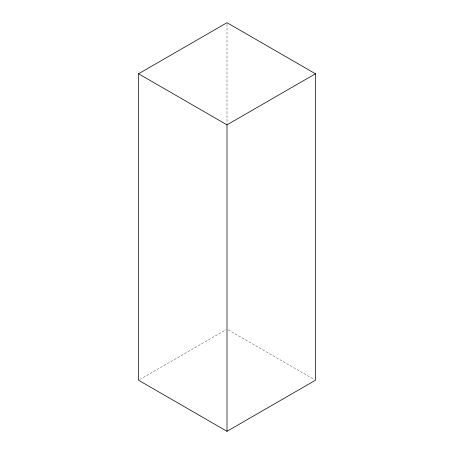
<?xml version="1.0" encoding="UTF-8"?>
<svg xmlns="http://www.w3.org/2000/svg" width="454" height="454" viewBox="0 0 454 454"><rect width="100%" height="100%" fill="white"/><g stroke="black" fill="none" stroke-linecap="round" stroke-linejoin="round"><path stroke-width="0.34" stroke-dasharray="2.27 1.7" d="M139.764 379.516L226.387 329.508M228.231 329.859L314.236 379.516M227 24.113L227 123.908"/><path stroke-width="0.68" d="M138.538 73.775L227 22.7L315.462 73.775L315.462 380.225L227 431.3L138.538 380.225L138.538 73.775L227 124.85L315.462 73.775M227 124.85L227 431.3"/></g></svg>
